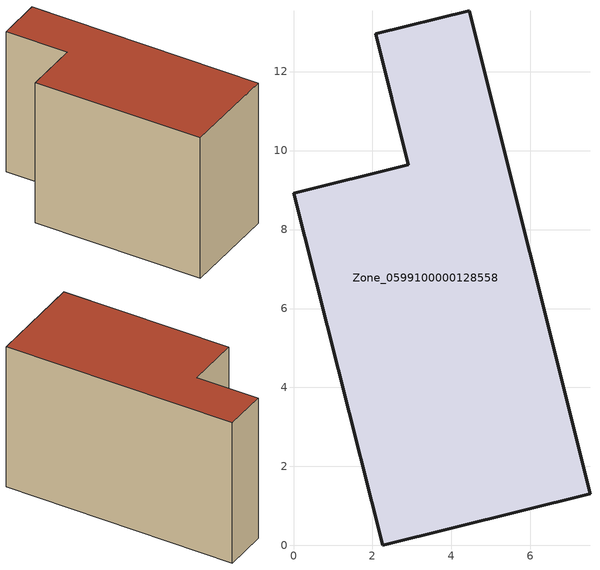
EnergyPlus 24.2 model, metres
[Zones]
Zone_0599100000128558
 floor ground (C_G): 2.09,12.96 4.45,13.54 7.51,1.31 2.26,0 0,8.92 2.91,9.65 z0
 wall outside (C_F): 2.26,0 7.51,1.31 4.45,13.54 2.09,12.96 2.91,9.65 0,8.92 2.26,0 z0:8.16
 roof outside (C_R): 4.45,13.54 2.09,12.96 2.91,9.65 0,8.92 2.26,0 7.51,1.31 z8.16
[BUILDING]
Pand.0599100000128558: North Axis=0; Terrain=City; Loads Convergence Tolerance Value=0.04; Temperature Convergence Tolerance Value=0.4; Solar Distribution=FullExterior; Maximum Number of Warmup Days=25; Minimum Number of Warmup Days=1
[Site:Location]
Rotterdam.The.Hague.AP_ZH_NLD Design_Conditions: Latitude=51.96; Longitude=4.45; Time Zone=1; Elevation=-4.5
[SITE:GROUNDTEMPERATURE:BUILDINGSURFACE]
18, 18, 18, 18, 18, 18, 18, 18, 18, 18, 18, 18
[MATERIAL] Thermal Absorptance=0.9; Solar Absorptance=0.7; Visible Absorptance=0.7
Name | Roughness | Thickness | Conductivity | Density | Specific Heat
G.TI.1975-1991 | MediumSmooth | 0.15 | 0.288461 | 540 | 1210
F.TI.1975-1991 | Rough | 0.3 | 0.230769 | 1920 | 840
R.TI.1975-1991 | MediumRough | 0.2 | 0.153846 | 1500 | 1000
[CONSTRUCTION]
C_G: G.TI.1975-1991
C_F: F.TI.1975-1991
C_R: R.TI.1975-1991
[ZONE]
Zone_0599100000128558: Type=1; Multiplier=1; Ceiling Height=Autocalculate; Volume=Autocalculate; Floor Area=autocalculate; Part of Total Floor Area=Yes
[ZONEINFILTRATION:DESIGNFLOWRATE]
Infil_Zone_0599100000128558: Zone or ZoneList or Space or SpaceList=Zone_0599100000128558; Schedule=AlwaysOn; Design Flow Rate Calculation Method=Flow/Area; Flow Rate per Floor Area=0.003; Constant Term Coefficient=1; Temperature Term Coefficient=0; Velocity Term Coefficient=0; Velocity Squared Term Coefficient=0
[HVACTEMPLATE:ZONE:IDEALLOADSAIRSYSTEM]
Zone_0599100000128558: Maximum Heating Supply Air Temperature=50; Minimum Cooling Supply Air Temperature=13; Maximum Heating Supply Air Humidity Ratio=0.0156; Minimum Cooling Supply Air Humidity Ratio=0.0077; Heating Limit=NoLimit; Cooling Limit=NoLimit; Dehumidification Control Type=ConstantSensibleHeatRatio; Cooling Sensible Heat Ratio=0.7; Dehumidification Setpoint=60; Humidification Control Type=None; Humidification Setpoint=30; Outdoor Air Method=None; Outdoor Air Flow Rate per Person=0.00944; Outdoor Air Flow Rate per Zone Floor Area=0; Outdoor Air Flow Rate per Zone=0; Demand Controlled Ventilation Type=None; Outdoor Air Economizer Type=NoEconomizer; Heat Recovery Type=None; Sensible Heat Recovery Effectiveness=0.7; Latent Heat Recovery Effectiveness=0.65
[ZONECONTROL:THERMOSTAT]
ThermostatControl_Zone_0599100000128558: Zone or ZoneList=Zone_0599100000128558; Control Type Schedule=DualSetpointControlType; Control 1=Thermostat_Zone_0599100000128558; Temperature Difference Between Cutout And Setpoint=0
[THERMOSTATSETPOINT:DUALSETPOINT]
Thermostat_Zone_0599100000128558: Heating Setpoint Temperature Schedule=HeatingSetpoint_Zone_0599100000128558; Cooling Setpoint Temperature Schedule=CoolingSetpoint_Zone_0599100000128558
[SCHEDULE:COMPACT]
HeatingSetpoint_Zone_0599100000128558: Through: 12/31, For: AllDays, Until: 24:00, 21
CoolingSetpoint_Zone_0599100000128558: Through: 12/31, For: AllDays, Until: 24:00, 24
DualSetpointControlType: Through: 12/31, For: AllDays, Until: 24:00, 4
AlwaysOn: Through: 12/31, For: AllDays, Until: 24:00, 1
